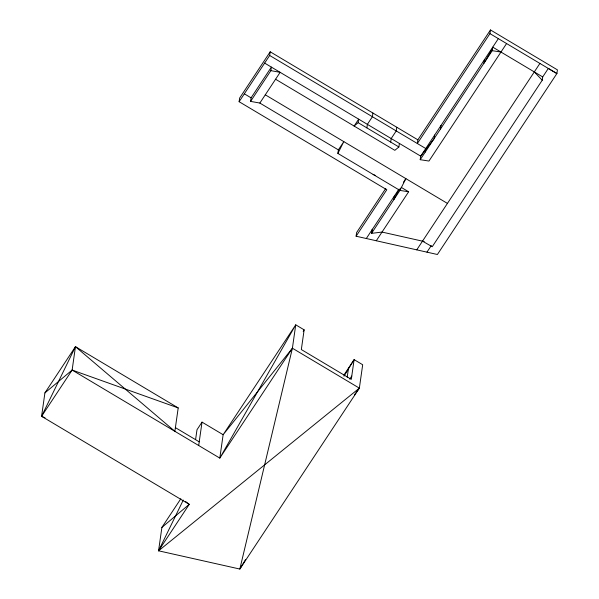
<?xml version="1.0" encoding="UTF-8"?>
<svg xmlns="http://www.w3.org/2000/svg" width="599" height="599" viewBox="0 0 599 599"><rect width="100%" height="100%" fill="white"/><g stroke="black" fill="none" stroke-linecap="round" stroke-linejoin="round"><path stroke-width="0.9" d="M45.015 417.773L41.578 416.305L44.91 392.914L75.459 346.671L178.203 407.926L174.871 431.317L75.459 346.671L41.578 416.305L189.254 504.351L158.563 550.803L239.832 569.05L359.355 388.137L362.687 364.746L354.114 359.632L343.878 375.131M41.578 416.305L72.135 370.062L75.459 346.671M343.998 376.202L354.114 359.632L351.306 379.347L301.334 349.554L304.142 329.839L295.734 324.83L292.402 348.221L359.355 388.137L158.563 550.803L161.895 527.412L180.823 498.765M417.87 139.837L490.469 29.95L557.422 69.866L556.898 73.55L437.397 254.5L356.106 236.216L386.797 189.756L239.121 101.71L239.645 98.034L270.194 51.791L417.87 139.837L417.346 143.528L425.754 148.53L425.253 152.064M195.581 439.629L196.989 429.745L202.028 422.13L223.135 434.717L219.811 458.108L72.135 370.062L44.91 392.914M198.696 445.521L202.028 422.13M250.577 101.381L251.086 97.839L271.384 67.118L270.875 70.652L250.577 101.381L259.839 103.058L338.368 149.885L337.866 153.419L399.915 190.415L408.645 191.777L376.292 240.746M239.121 101.71L269.67 55.475L270.194 51.791M358.165 122.69L358.674 119.156L354.114 126.052L358.165 122.69L398.889 146.972L394.838 150.334L275.577 79.233M366.873 127.879L367.374 124.345L372.406 116.723L372.93 113.046M356.106 236.216L356.63 232.532L385.786 188.4M347.203 377.25L348.498 368.13M424.189 241.539L382.027 232.068L371.537 233.363L372.039 229.829M372.428 229.237L371.567 233.138M390.698 142.09L391.199 138.549L396.231 130.926L396.755 127.25M398.889 146.972L399.391 143.438M394.299 196.143L393.798 199.677L399.174 189.277M371.537 233.363L399.915 190.415L400.169 188.64M506.582 43.547L428.944 161.056L420.213 159.686L420.715 156.152L434.148 138.601L434.649 135.075L498.353 38.643L556.92 73.587L548.325 68.436L542.709 76.934L542.245 80.221L432.231 246.736L422.49 241.157M440.512 128.957L441.021 125.423M484.419 59.743L483.917 63.269L492.535 48.564M269.67 55.475L417.346 143.528L489.945 33.641L490.469 29.95M420.213 159.686L492.236 50.675L492.737 47.141L542.709 76.934M292.402 348.221L219.811 458.108L295.734 324.83L223.135 434.717L292.402 348.221L239.832 569.05L245.59 559.473M158.563 550.803L183.272 500.083M337.866 153.419L343.819 141.634L338.368 149.885M399.915 190.415L405.867 178.629L403.389 182.373M303.199 331.457L304.142 329.839M259.839 103.058L280.137 72.337L270.875 70.652M366.311 238.507L398.889 189.194M434.649 135.075L420.768 156.084M416.762 249.835L539.916 63.427M426.967 252.127L431.265 245.612M349.734 379.145L351.778 376.06M354.376 394.891L359.355 388.137M161.895 527.412L189.254 504.351L185.578 501.505M492.236 50.675L500.966 52.046M72.135 370.062L178.203 407.926M373.117 174.436L375.595 175.567M489.945 33.641L498.353 38.643M264.638 63.09L420.715 156.152M265.282 94.807L447.431 203.405M244.34 93.818L251.086 97.839M401.165 187.322L408.645 191.777M175.395 427.634L199.22 441.837M534.301 71.917L542.245 80.221"/></g></svg>
